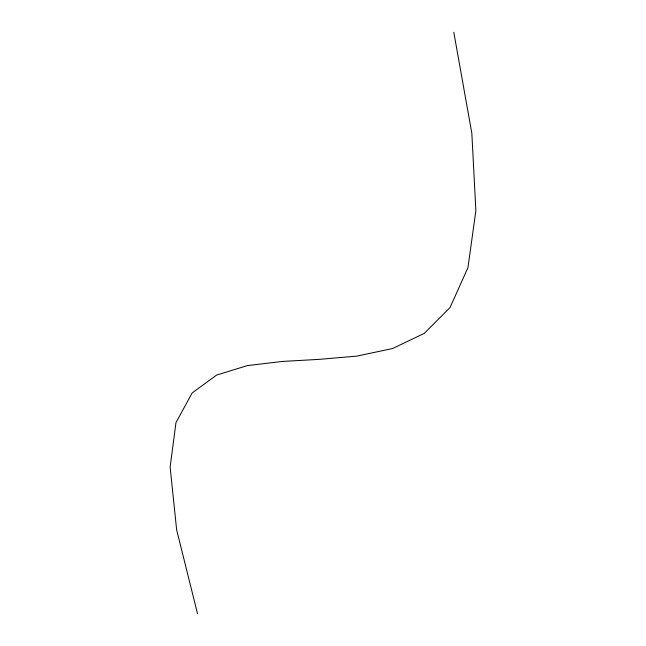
<?xml version="1.0" encoding="UTF-8"?>
<svg xmlns="http://www.w3.org/2000/svg" width="646" height="646" viewBox="0 0 646 646"><rect width="100%" height="100%" fill="white"/><g stroke="black" fill="none" stroke-linecap="round" stroke-linejoin="round"><path stroke-width="0.97" d="M197.531 613.7L176.633 529.76L170.124 467.139L175.97 422.613L192.145 392.986L216.62 375.06L247.37 365.604L282.359 361.437L319.576 359.337L356.98 356.099L392.542 348.525L424.244 333.401L450.052 307.52L467.938 267.67L475.876 210.661L471.838 133.27L453.799 32.3"/></g></svg>
